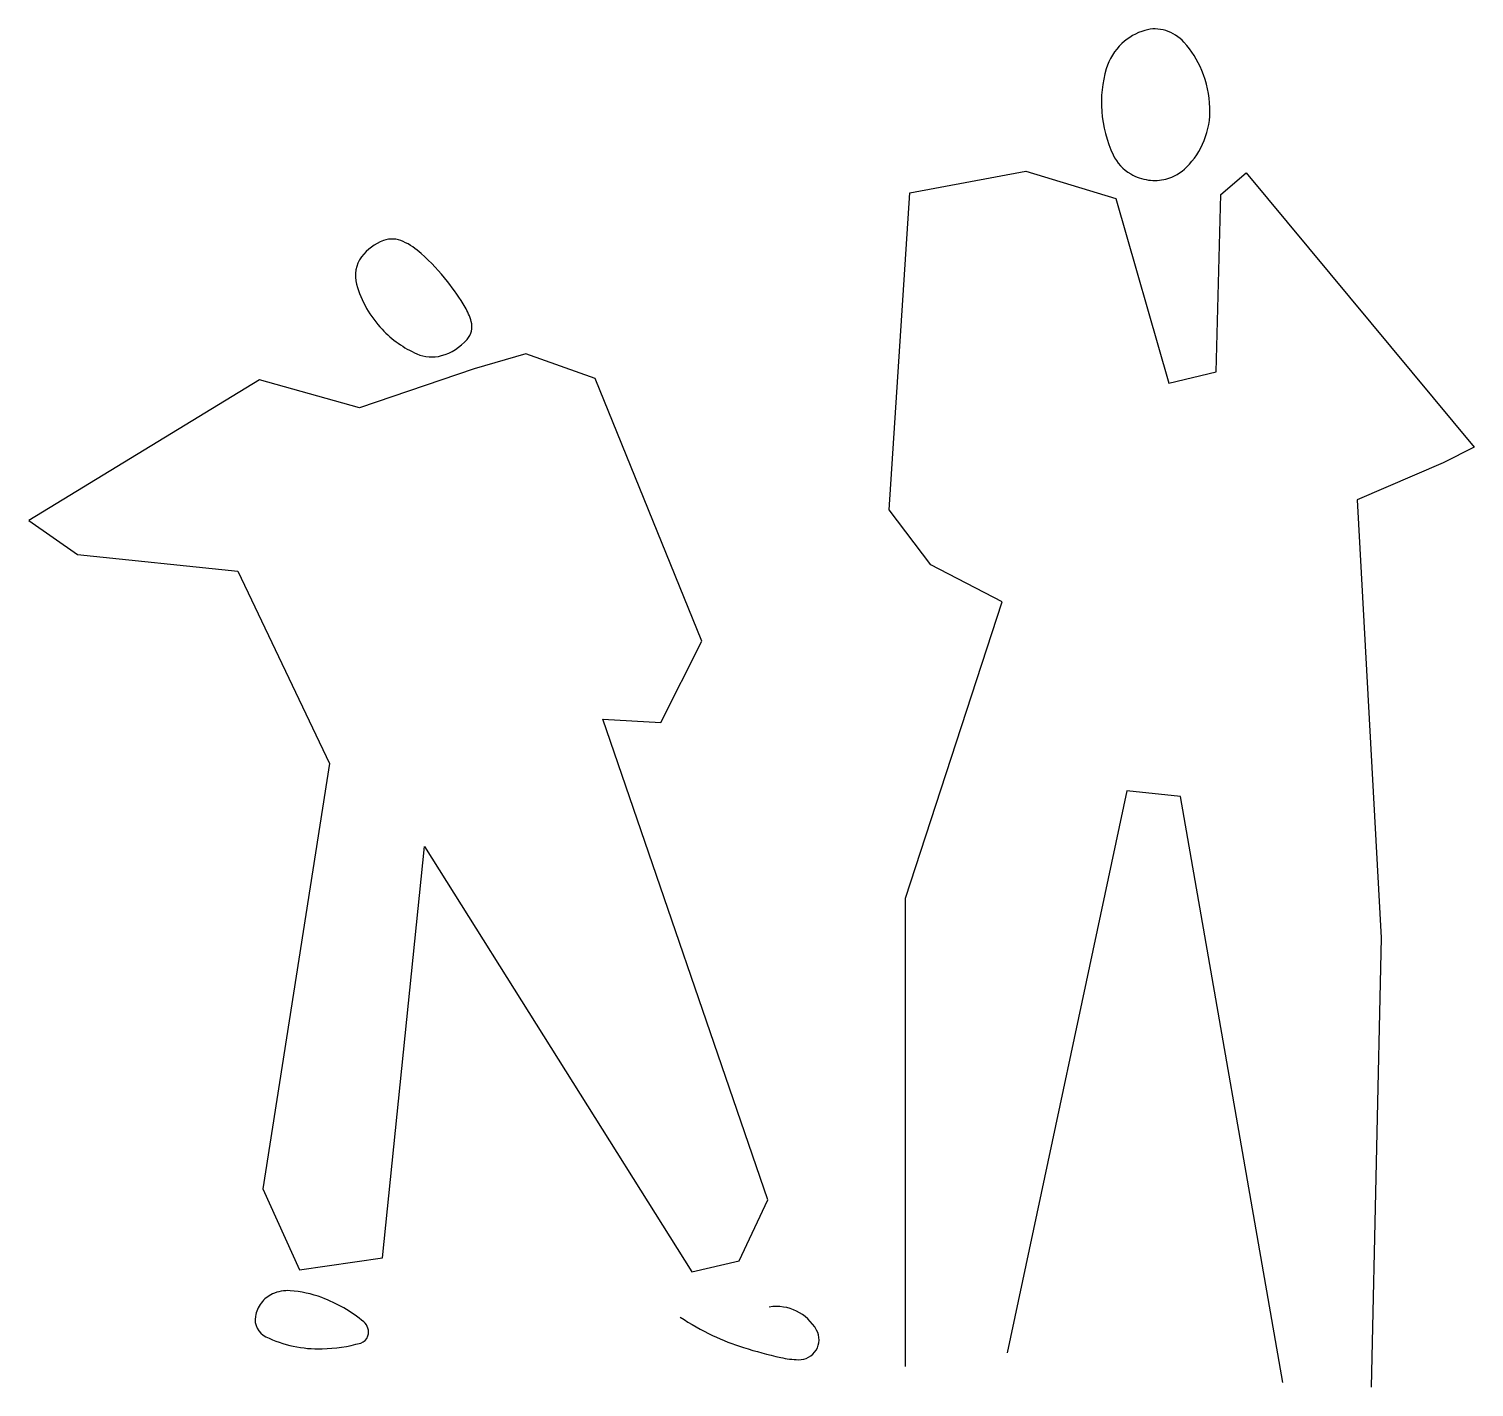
# Model space of a CAD drawing. Extents: x -0.94 to 0.85, y -0.03 to 1.65.
import ezdxf

# ---------------------------------------------------------------- set-up
doc = ezdxf.new("R2010")
doc.units = 0
doc.header["$LTSCALE"] = 10
doc.header["$MEASUREMENT"] = 0
doc.layers.get('0').update_dxf_attribs({"linetype": 'CONTINUOUS'})

msp = doc.modelspace()

# ---------------------------------------------------------------- linework, layer by layer
for points in [[(0.4229, 1.4706, 0.09368), (0.4448, 1.4631, 0.099586), (0.4665, 1.4643, 0.13462), (0.492, 1.479, 0.099681), (0.5137, 1.5119, 0.104372), (0.5209, 1.5525, 0.090562), (0.5109, 1.5988, 0.085742), (0.4888, 1.6336, 0.133128), (0.4662, 1.648, 0.149313), (0.4404, 1.6483, 0.116696), (0.4119, 1.632, 0.133626), (0.3926, 1.6008, 0.091565), (0.387, 1.5481, 0.089167), (0.4011, 1.4942, 0.156559)], [(-0.4302, 1.2458, 0.145535), (-0.3985, 1.2658, 0.250636), (-0.3934, 1.2879, 0.067779), (-0.401, 1.3059, 0.034387), (-0.4227, 1.3375, 0.041207), (-0.4552, 1.3721, 0.073016), (-0.4776, 1.3871, 0.202082), (-0.502, 1.3882, 0.143845), (-0.5291, 1.368, 0.234349), (-0.5354, 1.3341, 0.121511), (-0.5037, 1.2784, 0.098963), (-0.4607, 1.248, 0.174296)], [(-0.5783, 0.0802, 0.070625), (-0.6174, 0.0887, 0.127637), (-0.6394, 0.0847, 0.122586), (-0.6533, 0.0735, 0.120489), (-0.6606, 0.0569, 0.333934), (-0.6477, 0.0318, 0.119908), (-0.5778, 0.0168, 0.062445), (-0.5302, 0.024, 0.253549), (-0.5212, 0.0328, 0.303623), (-0.5264, 0.0501, 0.084565)]]:
    msp.add_lwpolyline(points, format="xyb", close=True)
for points in [[(0.1442, -0.0052), (0.1442, 0.5745), (0.2639, 0.941), (0.1754, 0.9871), (0.124, 1.0548), (0.1496, 1.4471), (0.2932, 1.474), (0.4046, 1.4404), (0.4701, 1.2119), (0.5288, 1.2257), (0.5345, 1.445), (0.5659, 1.4719), (0.8479, 1.1327), (0.8094, 1.1133), (0.7032, 1.0673), (0.7327, 0.5255), (0.7203, -0.0305)], [(0.6111, -0.0247), (0.4843, 0.7004), (0.4182, 0.7073), (0.2701, 0.0119)]]:
    msp.add_lwpolyline(points)
msp.add_lwpolyline([(-0.1203, 0.1119), (-0.0616, 0.1257), (-0.0261, 0.2013), (-0.2306, 0.7958), (-0.1586, 0.7917), (-0.1078, 0.8925), (-0.2399, 1.2175), (-0.3259, 1.2482), (-0.3898, 1.2295), (-0.5318, 1.1814), (-0.6556, 1.216), (-0.9409, 1.042), (-0.8807, 0.9996), (-0.6822, 0.979), (-0.5689, 0.7413), (-0.6513, 0.2148), (-0.6058, 0.1145), (-0.5034, 0.1293), (-0.4513, 0.6383)], close=True)
msp.add_lwpolyline([(-0.1349, 0.0561, 0.03241), (-0.0946, 0.0334, 0.036484), (-0.0564, 0.0184, 0.021854), (-0.0104, 0.0061, 0.046839), (0.0117, 0.0034, 0.581388), (0.034, 0.0401, 0.314707), (-0.0245, 0.0685)], format="xyb")

doc.saveas('drawing.dxf')
